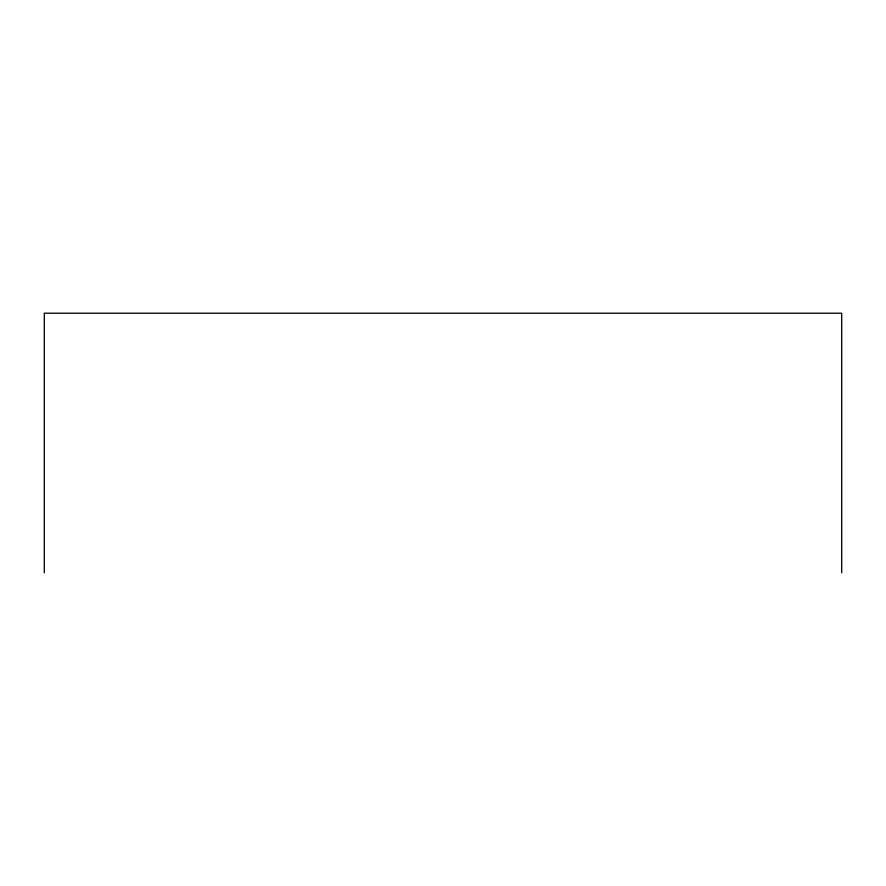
<?xml version="1.0" encoding="UTF-8"?>
<svg xmlns="http://www.w3.org/2000/svg" width="886" height="886" viewBox="0 0 886 886"><rect width="100%" height="100%" fill="white"/><g stroke="black" fill="none" stroke-linecap="round" stroke-linejoin="round"><path stroke-width="1.33" d="M841.7 572.788L841.7 313.212L44.3 313.212L44.3 572.788"/></g></svg>
